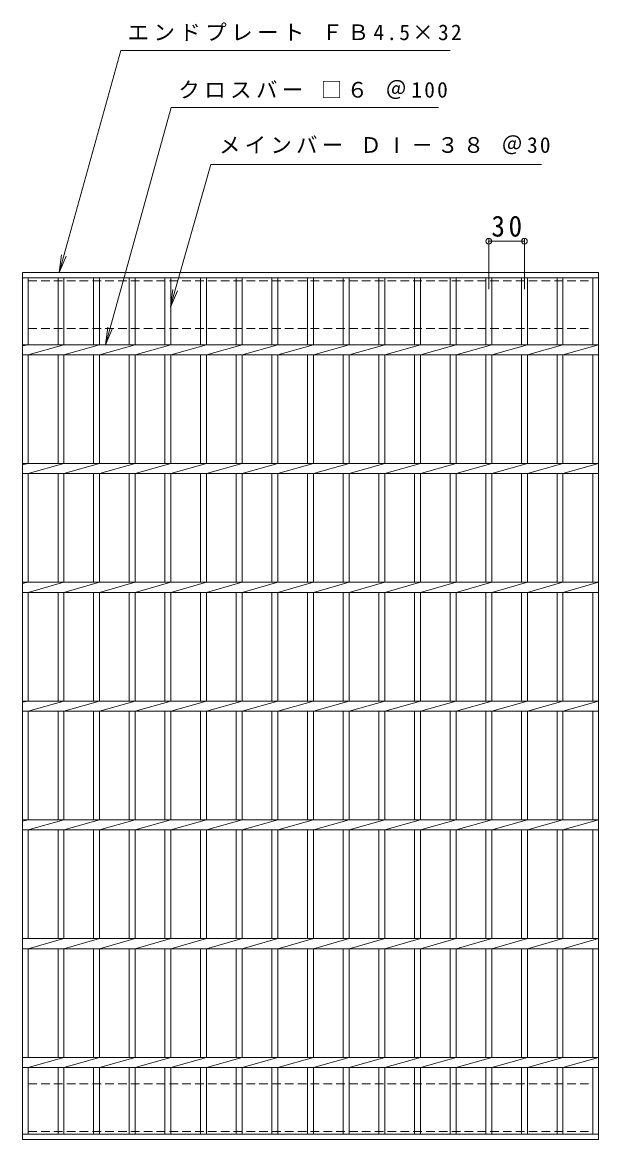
# Model space of a CAD drawing. Units: millimetres, scale not verified. Extents: x -641 to 983, y -824 to 764.
# Drawn here: x -638 to -153, y -177 to 764 of the extents above; entities that cross this region are included whole.
import ezdxf

# ---------------------------------------------------------------- set-up
doc = ezdxf.new("R2010")
doc.units = ezdxf.units.MM
doc.header["$LTSCALE"] = 6
doc.header["$PDMODE"] = 32
doc.header["$PDSIZE"] = 4.8
doc.linetypes.add('DASHED1', pattern=[1.8, 1.2, -0.6])
for name, color, linetype, lineweight in [('A-1_ピット', 2, 'Continuous', 9), ('A-2_蓋', 3, 'Continuous', 9), ('A-4_寸法', 7, 'Continuous', 9)]:
    doc.layers.add(name, color=color, linetype=linetype, lineweight=lineweight)
doc.styles.add('ＭＳ ゴシック', font='')
doc.styles.get('ＭＳ ゴシック').set_extended_font_data('MS Gothic')

msp = doc.modelspace()

# ---------------------------------------------------------------- linework, layer by layer
at = {"layer": 'A-1_ピット', "linetype": 'DASHED1'}
for p, q in [((-633.407, 546.037), (-158.407, 546.037)), ((-633.407, 506.037), (-633.407, 546.037)), ((-158.407, 546.037), (-158.407, 506.037)), ((-633.407, 506.037), (-158.407, 506.037)), ((-633.407, -129.963), (-633.407, -169.963)), ((-633.407, -129.963), (-158.407, -129.963)), ((-158.407, -169.963), (-158.407, -129.963)), ((-633.407, -169.963), (-158.407, -169.963))]:
    msp.add_line(p, q, dxfattribs=at)
at = {"layer": 'A-2_蓋'}
for p, q in [((-638.407, -176.963), (-638.407, 553.037)), ((-638.407, 548.537), (-153.407, 548.537)), ((-633.407, 492.276), (-633.407, 548.537)), ((-608.406, 548.537), (-608.406, 492.276)), ((-603.407, 548.537), (-603.407, 492.276)), ((-578.407, 548.537), (-578.407, 492.276)), ((-573.406, 548.537), (-573.406, 492.276)), ((-548.407, 548.537), (-548.407, 492.276)), ((-543.407, 548.537), (-543.407, 492.276)), ((-518.406, 548.537), (-518.406, 492.276)), ((-513.407, 548.537), (-513.407, 492.276)), ((-488.407, 548.537), (-488.407, 492.276)), ((-483.406, 548.537), (-483.406, 492.276)), ((-458.406, 548.537), (-458.406, 492.276)), ((-453.407, 548.537), (-453.407, 492.276)), ((-428.406, 548.537), (-428.406, 492.276)), ((-423.407, 548.537), (-423.407, 492.276)), ((-398.407, 548.537), (-398.407, 492.276)), ((-393.407, 548.537), (-393.407, 492.276)), ((-368.407, 548.537), (-368.407, 492.276)), ((-363.407, 548.537), (-363.407, 492.276)), ((-338.407, 548.537), (-338.407, 492.276)), ((-333.407, 548.537), (-333.407, 492.276)), ((-308.407, 548.537), (-308.407, 492.276)), ((-303.406, 548.537), (-303.406, 492.276)), ((-278.407, 548.537), (-278.407, 492.276)), ((-273.407, 548.537), (-273.407, 492.276)), ((-248.407, 548.537), (-248.407, 492.276)), ((-243.407, 548.537), (-243.407, 492.276)), ((-218.406, 548.537), (-218.406, 492.276)), ((-213.407, 548.537), (-213.407, 492.276)), ((-188.406, 548.537), (-188.406, 492.276)), ((-183.407, 548.537), (-183.407, 492.276)), ((-158.407, 548.537), (-158.407, 492.276)), ((-153.407, 548.537), (-153.407, 492.276)), ((-633.407, 492.276), (-638.407, 491.276)), ((-638.407, 492.276), (-153.407, 492.276)), ((-603.407, 492.276), (-633.407, 483.797)), ((-573.406, 492.276), (-603.407, 483.797)), ((-543.407, 492.276), (-573.406, 483.797)), ((-513.407, 492.276), (-543.407, 483.797)), ((-483.406, 492.276), (-513.407, 483.797)), ((-453.407, 492.276), (-483.406, 483.797)), ((-423.407, 492.276), (-453.407, 483.797)), ((-393.407, 492.276), (-423.407, 483.797)), ((-363.407, 492.276), (-393.407, 483.797)), ((-333.407, 492.276), (-363.407, 483.797)), ((-303.406, 492.276), (-333.407, 483.797)), ((-273.407, 492.276), (-303.406, 483.797)), ((-243.407, 492.276), (-273.407, 483.797)), ((-213.407, 492.276), (-243.407, 483.797)), ((-183.407, 492.276), (-213.407, 483.797)), ((-153.407, 492.276), (-183.407, 483.797)), ((-638.407, 483.797), (-153.407, 483.797)), ((-633.407, 392.276), (-633.407, 483.797)), ((-608.406, 483.797), (-608.406, 392.276)), ((-603.407, 483.797), (-603.407, 392.276)), ((-578.407, 483.797), (-578.407, 392.276)), ((-573.406, 483.797), (-573.406, 392.276)), ((-548.407, 483.797), (-548.407, 392.276)), ((-543.407, 483.797), (-543.407, 392.276)), ((-518.406, 483.797), (-518.406, 392.276)), ((-513.407, 483.797), (-513.407, 392.276)), ((-488.407, 483.797), (-488.407, 392.276)), ((-483.406, 483.797), (-483.406, 392.276)), ((-458.406, 483.797), (-458.406, 392.276)), ((-453.407, 483.797), (-453.407, 392.276)), ((-428.406, 483.797), (-428.406, 392.276)), ((-423.407, 483.797), (-423.407, 392.276)), ((-398.407, 483.797), (-398.407, 392.276)), ((-393.407, 483.797), (-393.407, 392.276)), ((-368.407, 483.797), (-368.407, 392.276)), ((-363.407, 483.797), (-363.407, 392.276)), ((-338.407, 483.797), (-338.407, 392.276)), ((-333.407, 483.797), (-333.407, 392.276)), ((-308.407, 483.797), (-308.407, 392.276)), ((-303.406, 483.797), (-303.406, 392.276)), ((-278.407, 483.797), (-278.407, 392.276)), ((-273.407, 483.797), (-273.407, 392.276)), ((-248.407, 483.797), (-248.407, 392.276)), ((-243.407, 483.797), (-243.407, 392.276)), ((-218.406, 483.797), (-218.406, 392.276)), ((-213.407, 483.797), (-213.407, 392.276)), ((-188.406, 483.797), (-188.406, 392.276)), ((-183.407, 483.797), (-183.407, 392.276)), ((-158.407, 483.797), (-158.407, 392.276)), ((-633.407, 392.276), (-638.407, 391.276)), ((-638.407, 392.276), (-153.407, 392.276)), ((-603.407, 392.276), (-633.407, 383.797)), ((-573.406, 392.276), (-603.407, 383.797)), ((-543.407, 392.276), (-573.406, 383.797)), ((-513.407, 392.276), (-543.407, 383.797)), ((-483.406, 392.276), (-513.407, 383.797)), ((-453.407, 392.276), (-483.406, 383.797)), ((-423.407, 392.276), (-453.407, 383.797)), ((-393.407, 392.276), (-423.407, 383.797)), ((-363.407, 392.276), (-393.407, 383.797)), ((-333.407, 392.276), (-363.407, 383.797)), ((-303.406, 392.276), (-333.407, 383.797)), ((-273.407, 392.276), (-303.406, 383.797)), ((-243.407, 392.276), (-273.407, 383.797)), ((-213.407, 392.276), (-243.407, 383.797)), ((-183.407, 392.276), (-213.407, 383.797)), ((-153.407, 392.276), (-183.407, 383.797)), ((-638.407, 383.797), (-153.407, 383.797)), ((-633.407, 292.277), (-633.407, 383.797)), ((-608.406, 383.797), (-608.406, 292.277)), ((-603.407, 383.797), (-603.407, 292.277)), ((-578.407, 383.797), (-578.407, 292.277)), ((-573.406, 383.797), (-573.406, 292.277)), ((-548.407, 383.797), (-548.407, 292.277)), ((-543.407, 383.797), (-543.407, 292.277)), ((-518.406, 383.797), (-518.406, 292.277)), ((-513.407, 383.797), (-513.407, 292.277)), ((-488.407, 383.797), (-488.407, 292.277)), ((-483.406, 383.797), (-483.406, 292.277)), ((-458.406, 383.797), (-458.406, 292.277)), ((-453.407, 383.797), (-453.407, 292.277)), ((-428.406, 383.797), (-428.406, 292.277)), ((-423.407, 383.797), (-423.407, 292.277)), ((-398.407, 383.797), (-398.407, 292.277)), ((-393.407, 383.797), (-393.407, 292.277)), ((-368.407, 383.797), (-368.407, 292.277)), ((-363.407, 383.797), (-363.407, 292.277)), ((-338.407, 383.797), (-338.407, 292.277)), ((-333.407, 383.797), (-333.407, 292.277)), ((-308.407, 383.797), (-308.407, 292.277)), ((-303.406, 383.797), (-303.406, 292.277)), ((-278.407, 383.797), (-278.407, 292.277)), ((-273.407, 383.797), (-273.407, 292.277)), ((-248.407, 383.797), (-248.407, 292.277)), ((-243.407, 383.797), (-243.407, 292.277)), ((-218.406, 383.797), (-218.406, 292.277)), ((-213.407, 383.797), (-213.407, 292.277)), ((-188.406, 383.797), (-188.406, 292.277)), ((-183.407, 383.797), (-183.407, 292.277)), ((-158.407, 383.797), (-158.407, 292.277)), ((-633.407, 292.276), (-638.407, 291.276)), ((-638.407, 292.276), (-153.407, 292.276)), ((-603.407, 292.276), (-633.407, 283.797)), ((-573.406, 292.276), (-603.407, 283.797)), ((-543.407, 292.276), (-573.406, 283.797)), ((-513.407, 292.276), (-543.407, 283.797)), ((-483.406, 292.276), (-513.407, 283.797)), ((-453.407, 292.276), (-483.406, 283.797)), ((-423.407, 292.276), (-453.407, 283.797)), ((-393.407, 292.276), (-423.407, 283.797)), ((-363.407, 292.276), (-393.407, 283.797)), ((-333.407, 292.276), (-363.407, 283.797)), ((-303.406, 292.276), (-333.407, 283.797)), ((-273.407, 292.276), (-303.406, 283.797)), ((-243.407, 292.276), (-273.407, 283.797)), ((-213.407, 292.276), (-243.407, 283.797)), ((-183.407, 292.276), (-213.407, 283.797)), ((-153.407, 292.276), (-183.407, 283.797)), ((-638.407, 283.797), (-153.407, 283.797)), ((-633.407, 192.277), (-633.407, 283.797)), ((-608.406, 283.797), (-608.406, 192.277)), ((-603.407, 283.797), (-603.407, 192.277)), ((-578.407, 283.797), (-578.407, 192.277)), ((-573.406, 283.797), (-573.406, 192.277)), ((-548.407, 283.797), (-548.407, 192.277)), ((-543.407, 283.797), (-543.407, 192.277)), ((-518.406, 283.797), (-518.406, 192.277)), ((-513.407, 283.797), (-513.407, 192.277)), ((-488.407, 283.797), (-488.407, 192.277)), ((-483.406, 283.797), (-483.406, 192.277)), ((-458.406, 283.797), (-458.406, 192.277)), ((-453.407, 283.797), (-453.407, 192.277)), ((-428.406, 283.797), (-428.406, 192.277)), ((-423.407, 283.797), (-423.407, 192.277)), ((-398.407, 283.797), (-398.407, 192.277)), ((-393.407, 283.797), (-393.407, 192.277)), ((-368.407, 283.797), (-368.407, 192.277)), ((-363.407, 283.797), (-363.407, 192.277)), ((-338.407, 283.797), (-338.407, 192.277)), ((-333.407, 283.797), (-333.407, 192.277)), ((-308.407, 283.797), (-308.407, 192.277)), ((-303.406, 283.797), (-303.406, 192.277)), ((-278.407, 283.797), (-278.407, 192.277)), ((-273.407, 283.797), (-273.407, 192.277)), ((-248.407, 283.797), (-248.407, 192.277)), ((-243.407, 283.797), (-243.407, 192.277)), ((-218.406, 283.797), (-218.406, 192.277)), ((-213.407, 283.797), (-213.407, 192.277)), ((-188.406, 283.797), (-188.406, 192.277)), ((-183.407, 283.797), (-183.407, 192.277)), ((-158.407, 283.797), (-158.407, 192.277)), ((-633.407, 192.276), (-638.407, 191.276)), ((-638.407, 192.276), (-153.407, 192.276)), ((-603.407, 192.276), (-633.407, 183.797)), ((-573.406, 192.276), (-603.407, 183.797)), ((-543.407, 192.276), (-573.406, 183.797)), ((-513.407, 192.276), (-543.407, 183.797)), ((-483.406, 192.276), (-513.407, 183.797)), ((-453.407, 192.276), (-483.406, 183.797)), ((-423.407, 192.276), (-453.407, 183.797)), ((-393.407, 192.276), (-423.407, 183.797)), ((-363.407, 192.276), (-393.407, 183.797)), ((-333.407, 192.276), (-363.407, 183.797)), ((-303.406, 192.276), (-333.407, 183.797)), ((-273.407, 192.276), (-303.406, 183.797)), ((-243.407, 192.276), (-273.407, 183.797)), ((-213.407, 192.276), (-243.407, 183.797)), ((-183.407, 192.276), (-213.407, 183.797)), ((-153.407, 192.276), (-183.407, 183.797)), ((-638.407, 183.797), (-153.407, 183.797)), ((-633.407, 92.277), (-633.407, 183.797)), ((-608.406, 183.797), (-608.406, 92.277)), ((-603.407, 183.797), (-603.407, 92.277)), ((-578.407, 183.797), (-578.407, 92.277)), ((-573.406, 183.797), (-573.406, 92.277)), ((-548.407, 183.797), (-548.407, 92.277)), ((-543.407, 183.797), (-543.407, 92.277)), ((-518.406, 183.797), (-518.406, 92.277)), ((-513.407, 183.797), (-513.407, 92.277)), ((-488.407, 183.797), (-488.407, 92.277)), ((-483.406, 183.797), (-483.406, 92.277)), ((-458.406, 183.797), (-458.406, 92.277)), ((-453.407, 183.797), (-453.407, 92.277)), ((-428.406, 183.797), (-428.406, 92.277)), ((-423.407, 183.797), (-423.407, 92.277)), ((-398.407, 183.797), (-398.407, 92.277)), ((-393.407, 183.797), (-393.407, 92.277)), ((-368.407, 183.797), (-368.407, 92.277)), ((-363.407, 183.797), (-363.407, 92.277)), ((-338.407, 183.797), (-338.407, 92.277)), ((-333.407, 183.797), (-333.407, 92.277)), ((-308.407, 183.797), (-308.407, 92.277)), ((-303.406, 183.797), (-303.406, 92.277)), ((-278.407, 183.797), (-278.407, 92.277)), ((-273.407, 183.797), (-273.407, 92.277)), ((-248.407, 183.797), (-248.407, 92.277)), ((-243.407, 183.797), (-243.407, 92.277)), ((-218.406, 183.797), (-218.406, 92.277)), ((-213.407, 183.797), (-213.407, 92.277)), ((-188.406, 183.797), (-188.406, 92.277)), ((-183.407, 183.797), (-183.407, 92.277)), ((-158.407, 183.797), (-158.407, 92.277)), ((-633.407, 92.276), (-638.407, 91.277)), ((-638.407, 92.276), (-153.407, 92.276)), ((-603.407, 92.276), (-633.407, 83.797)), ((-573.406, 92.276), (-603.407, 83.797)), ((-543.407, 92.276), (-573.406, 83.797)), ((-513.407, 92.276), (-543.407, 83.797)), ((-483.406, 92.276), (-513.407, 83.797)), ((-453.407, 92.276), (-483.406, 83.797)), ((-423.407, 92.276), (-453.407, 83.797)), ((-393.407, 92.276), (-423.407, 83.797)), ((-363.407, 92.276), (-393.407, 83.797)), ((-333.407, 92.276), (-363.407, 83.797)), ((-303.406, 92.276), (-333.407, 83.797)), ((-273.407, 92.276), (-303.406, 83.797)), ((-243.407, 92.276), (-273.407, 83.797)), ((-213.407, 92.276), (-243.407, 83.797)), ((-183.407, 92.276), (-213.407, 83.797)), ((-153.407, 92.276), (-183.407, 83.797)), ((-638.407, 83.797), (-153.407, 83.797)), ((-633.407, -7.723), (-633.407, 83.797)), ((-608.406, 83.797), (-608.406, -7.723)), ((-603.407, 83.797), (-603.407, -7.723)), ((-578.407, 83.797), (-578.407, -7.723)), ((-573.406, 83.797), (-573.406, -7.723)), ((-548.407, 83.797), (-548.407, -7.723)), ((-543.407, 83.797), (-543.407, -7.723)), ((-518.406, 83.797), (-518.406, -7.723)), ((-513.407, 83.797), (-513.407, -7.723)), ((-488.407, 83.797), (-488.407, -7.723)), ((-483.406, 83.797), (-483.406, -7.723)), ((-458.406, 83.797), (-458.406, -7.723)), ((-453.407, 83.797), (-453.407, -7.723)), ((-428.406, 83.797), (-428.406, -7.723)), ((-423.407, 83.797), (-423.407, -7.723)), ((-398.407, 83.797), (-398.407, -7.723)), ((-393.407, 83.797), (-393.407, -7.723)), ((-368.407, 83.797), (-368.407, -7.723)), ((-363.407, 83.797), (-363.407, -7.723)), ((-338.407, 83.797), (-338.407, -7.723)), ((-333.407, 83.797), (-333.407, -7.723)), ((-308.407, 83.797), (-308.407, -7.723)), ((-303.406, 83.797), (-303.406, -7.723)), ((-278.407, 83.797), (-278.407, -7.723)), ((-273.407, 83.797), (-273.407, -7.723)), ((-248.407, 83.797), (-248.407, -7.723)), ((-243.407, 83.797), (-243.407, -7.723)), ((-218.406, 83.797), (-218.406, -7.723)), ((-213.407, 83.797), (-213.407, -7.723)), ((-188.406, 83.797), (-188.406, -7.723)), ((-183.407, 83.797), (-183.407, -7.723)), ((-158.407, 83.797), (-158.407, -7.723)), ((-638.407, -7.724), (-153.407, -7.724)), ((-603.407, -7.724), (-633.407, -16.203)), ((-573.406, -7.724), (-603.407, -16.203)), ((-543.407, -7.724), (-573.406, -16.203)), ((-513.407, -7.724), (-543.407, -16.203)), ((-483.406, -7.724), (-513.407, -16.203)), ((-453.407, -7.724), (-483.406, -16.203)), ((-423.407, -7.724), (-453.407, -16.203)), ((-393.407, -7.724), (-423.407, -16.203)), ((-363.407, -7.724), (-393.407, -16.203)), ((-333.407, -7.724), (-363.407, -16.203)), ((-303.406, -7.724), (-333.407, -16.203)), ((-273.407, -7.724), (-303.406, -16.203)), ((-243.407, -7.724), (-273.407, -16.203)), ((-213.407, -7.724), (-243.407, -16.203)), ((-183.407, -7.724), (-213.407, -16.203)), ((-153.407, -7.724), (-183.407, -16.203)), ((-638.407, -16.203), (-153.407, -16.203)), ((-633.407, -107.723), (-633.407, -16.203)), ((-608.406, -16.203), (-608.406, -107.723)), ((-603.407, -16.203), (-603.407, -107.723)), ((-578.407, -16.203), (-578.407, -107.723)), ((-573.406, -16.203), (-573.406, -107.723)), ((-548.407, -16.203), (-548.407, -107.723)), ((-543.407, -16.203), (-543.407, -107.723)), ((-518.406, -16.203), (-518.406, -107.723)), ((-513.407, -16.203), (-513.407, -107.723)), ((-488.407, -16.203), (-488.407, -107.723)), ((-483.406, -16.203), (-483.406, -107.723)), ((-458.406, -16.203), (-458.406, -107.723)), ((-453.407, -16.203), (-453.407, -107.723)), ((-428.406, -16.203), (-428.406, -107.723)), ((-423.407, -16.203), (-423.407, -107.723)), ((-398.407, -16.203), (-398.407, -107.723)), ((-393.407, -16.203), (-393.407, -107.723)), ((-368.407, -16.203), (-368.407, -107.723)), ((-363.407, -16.203), (-363.407, -107.723)), ((-338.407, -16.203), (-338.407, -107.723)), ((-333.407, -16.203), (-333.407, -107.723)), ((-308.407, -16.203), (-308.407, -107.723)), ((-303.406, -16.203), (-303.406, -107.723)), ((-278.407, -16.203), (-278.407, -107.723)), ((-273.407, -16.203), (-273.407, -107.723)), ((-248.407, -16.203), (-248.407, -107.723)), ((-243.407, -16.203), (-243.407, -107.723)), ((-218.406, -16.203), (-218.406, -107.723)), ((-213.407, -16.203), (-213.407, -107.723)), ((-188.406, -16.203), (-188.406, -107.723)), ((-183.407, -16.203), (-183.407, -107.723)), ((-158.407, -16.203), (-158.407, -107.723)), ((-638.407, -107.724), (-153.407, -107.724)), ((-603.407, -107.724), (-633.407, -116.204)), ((-573.406, -107.724), (-603.407, -116.204)), ((-543.407, -107.724), (-573.406, -116.204)), ((-513.407, -107.724), (-543.407, -116.204)), ((-483.406, -107.724), (-513.407, -116.204)), ((-453.407, -107.724), (-483.406, -116.204)), ((-423.407, -107.724), (-453.407, -116.204)), ((-393.407, -107.724), (-423.407, -116.204)), ((-363.407, -107.724), (-393.407, -116.204)), ((-333.407, -107.724), (-363.407, -116.204)), ((-303.406, -107.724), (-333.407, -116.204)), ((-273.407, -107.724), (-303.406, -116.204)), ((-243.407, -107.724), (-273.407, -116.204)), ((-213.407, -107.724), (-243.407, -116.204)), ((-183.407, -107.724), (-213.407, -116.204)), ((-153.407, -107.724), (-183.407, -116.204)), ((-638.407, -116.204), (-153.407, -116.204)), ((-633.407, -172.463), (-633.407, -116.204)), ((-608.406, -116.204), (-608.406, -172.463)), ((-603.407, -116.204), (-603.407, -172.463)), ((-578.407, -116.204), (-578.407, -172.463)), ((-573.406, -116.204), (-573.406, -172.463)), ((-548.407, -116.204), (-548.407, -172.463)), ((-543.407, -116.204), (-543.407, -172.463)), ((-518.406, -116.204), (-518.406, -172.463)), ((-513.407, -116.204), (-513.407, -172.463)), ((-488.407, -116.204), (-488.407, -172.463)), ((-483.406, -116.204), (-483.406, -172.463)), ((-458.406, -116.204), (-458.406, -172.463)), ((-453.407, -116.204), (-453.407, -172.463)), ((-428.406, -116.204), (-428.406, -172.463)), ((-423.407, -116.204), (-423.407, -172.463)), ((-398.407, -116.204), (-398.407, -172.463)), ((-393.407, -116.204), (-393.407, -172.463)), ((-368.407, -116.204), (-368.407, -172.463)), ((-363.407, -116.204), (-363.407, -172.463)), ((-338.407, -116.204), (-338.407, -172.463)), ((-333.407, -116.204), (-333.407, -172.463)), ((-308.407, -116.204), (-308.407, -172.463)), ((-303.406, -116.204), (-303.406, -172.463)), ((-278.407, -116.204), (-278.407, -172.463)), ((-273.407, -116.204), (-273.407, -172.463)), ((-248.407, -116.204), (-248.407, -172.463)), ((-243.407, -116.204), (-243.407, -172.463)), ((-218.406, -116.204), (-218.406, -172.463)), ((-213.407, -116.204), (-213.407, -172.463)), ((-188.406, -116.204), (-188.406, -172.463)), ((-183.407, -116.204), (-183.407, -172.463)), ((-158.407, -116.204), (-158.407, -172.463)), ((-153.407, -116.204), (-153.407, -176.963)), ((-153.407, -172.463), (-638.407, -172.463)), ((-153.407, -176.963), (-638.407, -176.963))]:
    msp.add_line(p, q, dxfattribs=at)
msp.add_lwpolyline([(-638.407, 553.037), (-153.407, 553.037), (-153.407, -176.963)], dxfattribs=at)
at = {"layer": 'A-4_寸法'}
for p, q in [((-607.373, 553.037), (-555.504, 739.963)), ((-555.504, 739.963), (-278.341, 739.963)), ((-568.418, 492.276), (-513.13, 691.963)), ((-513.13, 691.963), (-288.085, 691.963)), ((-513.611, 524.604), (-479.847, 643.963)), ((-479.847, 643.963), (-201.38, 643.963)), ((-245.907, 539.036), (-245.907, 581.29)), ((-245.907, 579.49), (-215.907, 579.49)), ((-215.907, 539.036), (-215.907, 581.29)), ((-607.373, 553.037), (-605.415, 567.908)), ((-607.373, 553.037), (-601.632, 566.895)), ((-513.611, 523.818), (-511.653, 538.689)), ((-513.611, 523.818), (-507.87, 537.676)), ((-568.418, 492.276), (-566.46, 507.148)), ((-568.418, 492.276), (-562.677, 506.135))]:
    msp.add_line(p, q, dxfattribs=at)
for p in [(-245.907, 579.49), (-215.907, 579.49)]:
    msp.add_point(p, dxfattribs=at)

# ---------------------------------------------------------------- texts
at = {"layer": 'A-4_寸法', "char_height": 13.2, "attachment_point": 7, "style": 'ＭＳ ゴシック'}
for s, insert in [('\\T1.21;エンドプレート\\~ＦＢ4.5×32', (-549.841, 748.019)), ('\\T1.21;クロスバー\\~□６\\~＠100', (-507.085, 699.151)), ('\\T1.2;メインバー\\~ＤⅠ－３８\\~＠30', (-472.88, 652.646))]:
    msp.add_mtext(s, dxfattribs=dict(at, insert=insert))
at = {"layer": 'A-4_寸法', "color": 2, "insert": (-243.657, 583.09), "char_height": 17.6, "attachment_point": 7, "style": 'ＭＳ ゴシック'}
msp.add_mtext('\\T1.27;\\W0.95;30', dxfattribs=at)

doc.saveas('drawing.dxf')
